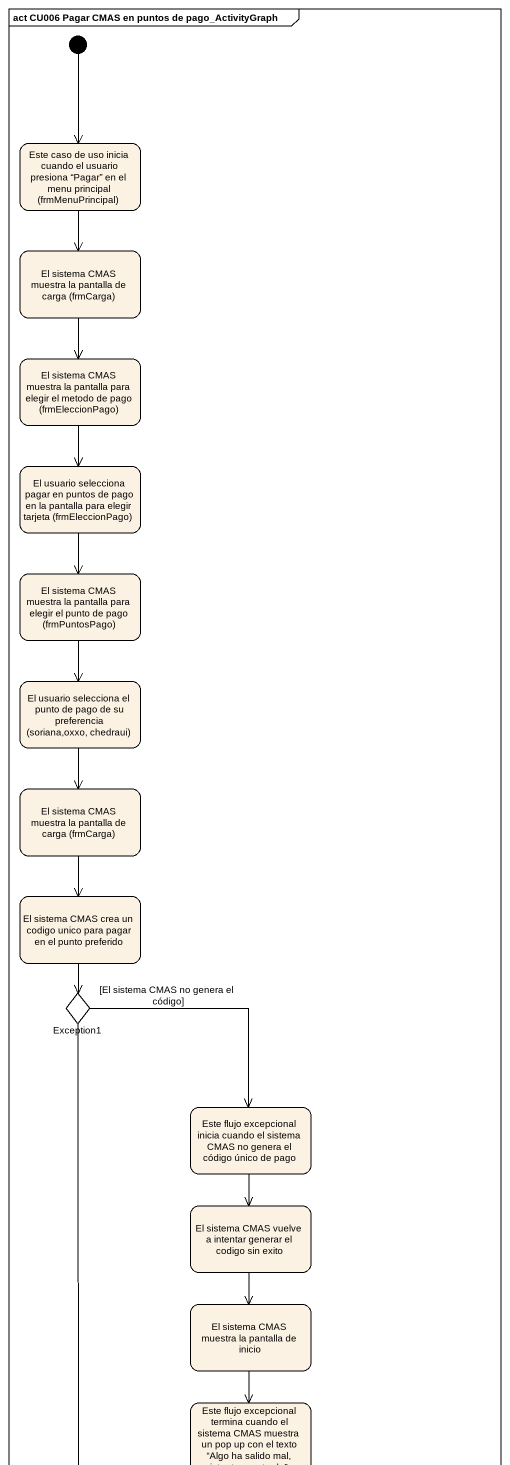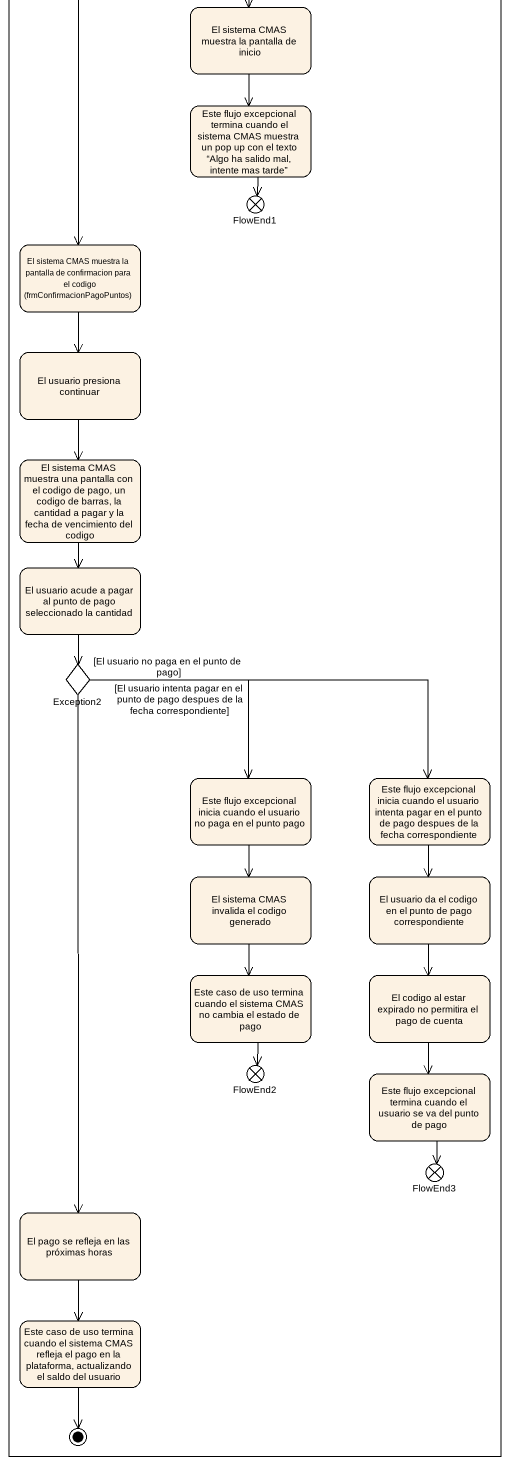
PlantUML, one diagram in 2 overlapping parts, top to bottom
@startuml
mainframe act CU006 Pagar CMAS en puntos de pago_ActivityGraph
hide empty description
state "Este caso de uso inicia cuando el usuario presiona “Pagar” en el menu principal (frmMenuPrincipal)" as Este_caso_de_uso_inicia
state "El sistema CMAS muestra la pantalla de carga (frmCarga)" as El_sistema_CMAS_muestra_la
state "El sistema CMAS muestra la pantalla para elegir el metodo de pago (frmEleccionPago)" as El_sistema_CMAS_muestra_la_2
state "El usuario selecciona pagar en puntos de pago en la pantalla para elegir tarjeta (frmEleccionPago)" as El_usuario_selecciona_pagar
state "El sistema CMAS muestra la pantalla para elegir el punto de pago (frmPuntosPago)" as El_sistema_CMAS_muestra_la_3
state "El usuario selecciona el punto de pago de su preferencia (soriana,oxxo, chedraui)" as El_usuario_selecciona_el
state "El sistema CMAS muestra la pantalla de carga (frmCarga)" as El_sistema_CMAS_muestra_la_4
state "El sistema CMAS crea un codigo unico para pagar en el punto preferido" as El_sistema_CMAS_crea_un
state Exception1 <<choice>>
state "Este flujo excepcional inicia cuando el sistema CMAS no genera el código único de pago" as Este_flujo_excepcional
state "El sistema CMAS vuelve a intentar generar el codigo sin exito" as El_sistema_CMAS_vuelve_a
state "El sistema CMAS muestra la pantalla de inicio" as El_sistema_CMAS_muestra_la_5
state "Este flujo excepcional termina cuando el sistema CMAS muestra un pop up con el texto “Algo ha salido mal, intente mas tarde”" as Este_flujo_excepcional_2
state FlowEnd1 <<end>>
state "El sistema CMAS muestra la pantalla de confirmacion para el codigo (frmConfirmacionPagoPuntos)" as El_sistema_CMAS_muestra_la_6
state "El usuario presiona continuar" as El_usuario_presiona
state "El sistema CMAS muestra una pantalla con el codigo de pago, un codigo de barras, la cantidad a pagar y la fecha de vencimiento del codigo" as El_sistema_CMAS_muestra_una
state "El usuario acude a pagar al punto de pago seleccionado la cantidad" as El_usuario_acude_a_pagar_al
state Exception2 <<choice>>
state "Este flujo excepcional inicia cuando el usuario no paga en el punto pago" as Este_flujo_excepcional_3
state "Este flujo excepcional inicia cuando el usuario intenta pagar en el punto de pago despues de la fecha correspondiente" as Este_flujo_excepcional_4
state "El sistema CMAS invalida el codigo generado" as El_sistema_CMAS_invalida_el
state "El usuario da el codigo en el punto de pago correspondiente" as El_usuario_da_el_codigo_en
state "Este caso de uso termina cuando el sistema CMAS no cambia el estado de pago" as Este_caso_de_uso_termina
state "El codigo al estar expirado no permitira el pago de cuenta" as El_codigo_al_estar_expirado
state FlowEnd2 <<end>>
state "Este flujo excepcional termina cuando el usuario se va del punto de pago" as Este_flujo_excepcional_5
state FlowEnd3 <<end>>
state "El pago se refleja en las próximas horas" as El_pago_se_refleja_en_las
state "Este caso de uso termina cuando el sistema CMAS refleja el pago en la plataforma, actualizando el saldo del usuario" as Este_caso_de_uso_termina_2
[*] --> Este_caso_de_uso_inicia
Este_caso_de_uso_inicia --> El_sistema_CMAS_muestra_la
El_sistema_CMAS_muestra_la --> El_sistema_CMAS_muestra_la_2
El_sistema_CMAS_muestra_la_2 --> El_usuario_selecciona_pagar
El_usuario_selecciona_pagar --> El_sistema_CMAS_muestra_la_3
El_sistema_CMAS_muestra_la_3 --> El_usuario_selecciona_el
El_usuario_selecciona_el --> El_sistema_CMAS_muestra_la_4
El_sistema_CMAS_muestra_la_4 --> El_sistema_CMAS_crea_un
El_sistema_CMAS_crea_un --> Exception1
Exception1 --> Este_flujo_excepcional : [El sistema CMAS no genera el código]
Exception1 --> El_sistema_CMAS_muestra_la_6
Este_flujo_excepcional --> El_sistema_CMAS_vuelve_a
El_sistema_CMAS_vuelve_a --> El_sistema_CMAS_muestra_la_5
El_sistema_CMAS_muestra_la_5 --> Este_flujo_excepcional_2
Este_flujo_excepcional_2 --> FlowEnd1
El_sistema_CMAS_muestra_la_6 --> El_usuario_presiona
El_usuario_presiona --> El_sistema_CMAS_muestra_una
El_sistema_CMAS_muestra_una --> El_usuario_acude_a_pagar_al
El_usuario_acude_a_pagar_al --> Exception2
Exception2 --> Este_flujo_excepcional_3 : [El usuario no paga en el punto de pago]
Exception2 -right-> Este_flujo_excepcional_4 : [El usuario intenta pagar en el punto de pago despues de la fecha correspondiente]
Exception2 --> El_pago_se_refleja_en_las
Este_flujo_excepcional_3 --> El_sistema_CMAS_invalida_el
Este_flujo_excepcional_4 --> El_usuario_da_el_codigo_en
El_sistema_CMAS_invalida_el --> Este_caso_de_uso_termina
El_usuario_da_el_codigo_en --> El_codigo_al_estar_expirado
Este_caso_de_uso_termina --> FlowEnd2
El_codigo_al_estar_expirado --> Este_flujo_excepcional_5
Este_flujo_excepcional_5 --> FlowEnd3
El_pago_se_refleja_en_las --> Este_caso_de_uso_termina_2
Este_caso_de_uso_termina_2 --> [*]
@enduml
